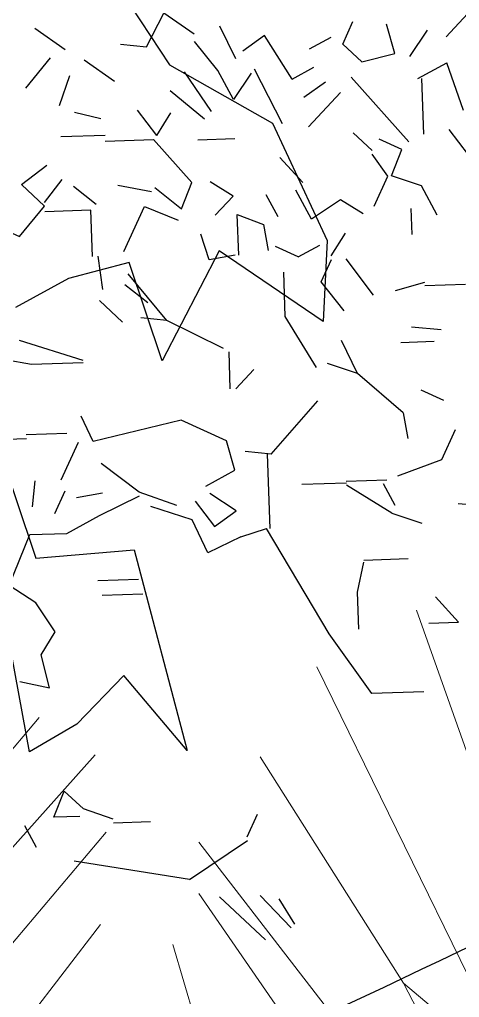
# Model space of a CAD drawing. Header units: metres. Extents: x 10 to 239, y 2 to 253.
# Drawn here: x 63.055 to 63.697, y 237.365 to 238.789 of the extents above; entities that cross this region are included whole.
import ezdxf

# ---------------------------------------------------------------- set-up
doc = ezdxf.new("R2010")
doc.units = ezdxf.units.M
doc.header["$MEASUREMENT"] = 0
doc.layers.add('1', color=7, linetype='Continuous')
doc.layers.add('bloques ARBOLES', color=7, linetype='Continuous', true_color=0xb8d897)

# ---------------------------------------------------------------- blocks, each defined once
blk = doc.blocks.new('arbolote')
at = {"layer": 'bloques ARBOLES'}
for points in [[(-1.4173, 8.827), (-1.3465, 8.7196), (-1.1962, 8.6345), (-1.1167, 8.4635), (-1.1225, 8.3455), (-1.2743, 8.4487), (-1.3573, 8.2883), (-1.4052, 8.4317), (-1.4938, 8.4081), (-1.571, 8.3657)], [(-1.6007, 8.1759), (-1.5415, 8.0007), (-1.3981, 8.0128), (-1.3207, 7.7205), (-1.4132, 7.8298), (-1.4818, 7.7588), (-1.5509, 7.7187), (-1.5872, 7.9169)]]:
    blk.add_lwpolyline(points, dxfattribs=at)
blk = doc.blocks.new('arb-alz-77')
at = {"layer": 'bloques ARBOLES', "linetype": 'Continuous'}
for p, q in [((2.7661, 5.1748), (2.8246, 5.2889)), ((2.7661, 5.1748), (2.8246, 5.2889)), ((2.7661, 5.1748), (2.8246, 5.2889)), ((2.7661, 5.1748), (2.8246, 5.2889)), ((2.7661, 5.1748), (2.8246, 5.2889)), ((2.9266, 5.2175), (2.8246, 5.2889)), ((2.9266, 5.2175), (2.8246, 5.2889)), ((2.9266, 5.2175), (2.8246, 5.2889)), ((3.426, 5.1845), (3.4606, 5.2605)), ((3.426, 5.1845), (3.4606, 5.2605)), ((3.426, 5.1845), (3.4606, 5.2605)), ((3.426, 5.1845), (3.4606, 5.2605)), ((3.7738, 5.2087), (3.846, 5.2859)), ((2.4923, 5.1656), (2.3903, 5.2368)), ((3.0663, 5.1351), (3.0127, 5.2453)), ((3.0663, 5.1351), (3.0127, 5.2453)), ((3.6014, 5.1531), (3.573, 5.2518)), ((3.6014, 5.1531), (3.573, 5.2518)), ((3.6014, 5.1531), (3.573, 5.2518)), ((3.6014, 5.1531), (3.573, 5.2518)), ((3.6515, 5.1423), (3.7108, 5.2315)), ((3.6515, 5.1423), (3.7108, 5.2315)), ((3.6515, 5.1423), (3.7108, 5.2315)), ((3.0054, 5.0956), (2.9275, 5.1927)), ((3.1634, 5.2131), (3.0905, 5.1608)), ((3.1634, 5.2131), (3.0905, 5.1608)), ((3.1634, 5.2131), (3.0905, 5.1608)), ((3.1634, 5.2131), (3.0905, 5.1608)), ((3.1634, 5.2131), (3.0905, 5.1608)), ((3.1634, 5.2131), (3.0905, 5.1608)), ((3.2556, 5.0666), (3.1634, 5.2131)), ((3.2556, 5.0666), (3.1634, 5.2131)), ((3.2556, 5.0666), (3.1634, 5.2131)), ((3.3144, 5.1683), (3.3877, 5.2082)), ((2.6786, 5.1842), (2.7661, 5.1748)), ((2.6786, 5.1842), (2.7661, 5.1748)), ((2.6786, 5.1842), (2.7661, 5.1748)), ((2.6786, 5.1842), (2.7661, 5.1748)), ((3.4903, 5.1244), (3.426, 5.1845)), ((3.4903, 5.1244), (3.426, 5.1845)), ((2.3597, 5.0364), (2.4434, 5.1389)), ((2.3597, 5.0364), (2.4434, 5.1389)), ((2.6579, 5.059), (2.5558, 5.1302)), ((2.6579, 5.059), (2.5558, 5.1302)), ((3.4903, 5.1244), (3.6014, 5.1531)), ((3.4903, 5.1244), (3.6014, 5.1531)), ((3.4903, 5.1244), (3.6014, 5.1531)), ((3.4903, 5.1244), (3.6014, 5.1531)), ((3.4903, 5.1244), (3.6014, 5.1531)), ((3.0585, 4.9978), (3.0054, 5.0956)), ((3.0585, 4.9978), (3.0054, 5.0956)), ((3.0585, 4.9978), (3.0054, 5.0956)), ((3.0585, 4.9978), (3.0054, 5.0956)), ((3.2232, 4.9162), (3.1298, 5.0998)), ((3.2232, 4.9162), (3.1298, 5.0998)), ((3.2556, 5.0666), (3.3289, 5.1065)), ((3.2556, 5.0666), (3.3289, 5.1065)), ((3.6789, 5.0686), (3.7768, 5.1217)), ((3.6789, 5.0686), (3.7768, 5.1217)), ((3.8321, 4.9615), (3.7768, 5.1217)), ((3.8321, 4.9615), (3.7768, 5.1217)), ((3.8321, 4.9615), (3.7768, 5.1217)), ((3.8321, 4.9615), (3.7768, 5.1217)), ((3.8321, 4.9615), (3.7768, 5.1217)), ((2.4737, 4.978), (2.5077, 5.0788)), ((2.4737, 4.978), (2.5077, 5.0788)), ((2.4737, 4.978), (2.5077, 5.0788)), ((2.4737, 4.978), (2.5077, 5.0788)), ((2.4737, 4.978), (2.5077, 5.0788)), ((2.9851, 4.958), (2.8934, 5.0918)), ((2.9851, 4.958), (2.8934, 5.0918)), ((2.9851, 4.958), (2.8934, 5.0918)), ((2.9851, 4.958), (2.8934, 5.0918)), ((3.1178, 5.087), (3.0585, 4.9978)), ((3.1178, 5.087), (3.0585, 4.9978)), ((3.6488, 4.8558), (3.4546, 5.0733)), ((3.6488, 4.8558), (3.4546, 5.0733)), ((3.6488, 4.8558), (3.4546, 5.0733)), ((3.6913, 5.0689), (3.6976, 4.8823)), ((3.6913, 5.0689), (3.6976, 4.8823)), ((3.2949, 5.0058), (3.368, 5.058)), ((3.2949, 5.0058), (3.368, 5.058)), ((3.2949, 5.0058), (3.368, 5.058)), ((3.2949, 5.0058), (3.368, 5.058)), ((2.9611, 4.9321), (2.8458, 5.028)), ((3.3106, 4.9066), (3.4189, 5.0223)), ((3.3106, 4.9066), (3.4189, 5.0223)), ((3.3106, 4.9066), (3.4189, 5.0223)), ((2.6123, 4.9328), (2.5243, 4.9548)), ((2.6123, 4.9328), (2.5243, 4.9548)), ((2.6123, 4.9328), (2.5243, 4.9548)), ((2.801, 4.877), (2.7359, 4.962)), ((2.801, 4.877), (2.7359, 4.962)), ((2.801, 4.877), (2.7359, 4.962)), ((2.801, 4.877), (2.7359, 4.962)), ((2.801, 4.877), (2.8483, 4.9533)), ((2.801, 4.877), (2.8483, 4.9533)), ((3.8495, 4.8127), (3.7843, 4.8977)), ((3.8495, 4.8127), (3.7843, 4.8977)), ((2.6267, 4.8773), (2.4773, 4.8723)), ((2.6267, 4.8773), (2.4773, 4.8723)), ((2.6267, 4.8773), (2.4773, 4.8723)), ((2.6273, 4.8586), (2.789, 4.8641)), ((2.6273, 4.8586), (2.789, 4.8641)), ((2.6273, 4.8586), (2.789, 4.8641)), ((2.9185, 4.719), (2.789, 4.8641)), ((2.9185, 4.719), (2.789, 4.8641)), ((2.9185, 4.719), (2.789, 4.8641)), ((2.9185, 4.719), (2.789, 4.8641)), ((2.9185, 4.719), (2.789, 4.8641)), ((2.9385, 4.8628), (3.063, 4.8671)), ((2.9385, 4.8628), (3.063, 4.8671)), ((2.9385, 4.8628), (3.063, 4.8671)), ((3.5251, 4.8267), (3.4609, 4.8868)), ((3.5251, 4.8267), (3.4609, 4.8868)), ((3.5251, 4.8267), (3.4609, 4.8868)), ((3.5251, 4.8267), (3.4609, 4.8868)), ((3.5251, 4.8267), (3.4609, 4.8868)), ((3.5251, 4.8267), (3.4609, 4.8868)), ((3.6246, 4.83), (3.5488, 4.8649)), ((3.6246, 4.83), (3.5488, 4.8649)), ((3.6246, 4.83), (3.5488, 4.8649)), ((3.6246, 4.83), (3.5488, 4.8649)), ((3.2922, 4.7191), (3.2146, 4.8038)), ((3.5779, 4.7412), (3.5256, 4.8143)), ((3.5779, 4.7412), (3.5256, 4.8143)), ((3.5779, 4.7412), (3.5256, 4.8143)), ((3.5779, 4.7412), (3.5256, 4.8143)), ((3.5779, 4.7412), (3.5256, 4.8143)), ((3.5779, 4.7412), (3.5256, 4.8143)), ((3.5779, 4.7412), (3.5256, 4.8143)), ((3.5779, 4.7412), (3.5256, 4.8143)), ((3.5902, 4.7417), (3.6246, 4.83)), ((3.5902, 4.7417), (3.6246, 4.83)), ((2.3458, 4.7121), (2.4307, 4.7772)), ((2.3458, 4.7121), (2.4307, 4.7772)), ((3.5314, 4.64), (3.5779, 4.7412)), ((3.5314, 4.64), (3.5779, 4.7412)), ((3.6911, 4.7077), (3.5902, 4.7417)), ((3.6911, 4.7077), (3.5902, 4.7417)), ((3.6911, 4.7077), (3.5902, 4.7417)), ((3.6911, 4.7077), (3.5902, 4.7417)), ((2.4229, 4.6399), (2.3458, 4.7121)), ((2.4225, 4.6523), (2.4822, 4.7292)), ((2.4225, 4.6523), (2.4822, 4.7292)), ((2.4225, 4.6523), (2.4822, 4.7292)), ((2.4225, 4.6523), (2.4822, 4.7292)), ((2.4225, 4.6523), (2.4822, 4.7292)), ((2.4225, 4.6523), (2.4822, 4.7292)), ((2.5971, 4.6458), (2.5204, 4.7056)), ((2.5971, 4.6458), (2.5204, 4.7056)), ((2.5971, 4.6458), (2.5204, 4.7056)), ((2.6697, 4.7106), (2.7825, 4.6895)), ((2.6697, 4.7106), (2.7825, 4.6895)), ((2.7945, 4.7024), (2.884, 4.6307)), ((2.7945, 4.7024), (2.884, 4.6307)), ((2.7945, 4.7024), (2.884, 4.6307)), ((2.7945, 4.7024), (2.884, 4.6307)), ((2.7945, 4.7024), (2.884, 4.6307)), ((2.7945, 4.7024), (2.884, 4.6307)), ((2.884, 4.6307), (2.9185, 4.719)), ((2.884, 4.6307), (2.9185, 4.719)), ((3.0571, 4.6738), (2.9807, 4.7211)), ((3.0571, 4.6738), (2.9807, 4.7211)), ((3.0571, 4.6738), (2.9807, 4.7211)), ((3.7442, 4.6099), (3.6911, 4.7077)), ((3.7442, 4.6099), (3.6911, 4.7077)), ((3.7442, 4.6099), (3.6911, 4.7077)), ((3.7442, 4.6099), (3.6911, 4.7077)), ((2.997, 4.6095), (3.0571, 4.6738)), ((2.997, 4.6095), (3.0571, 4.6738)), ((2.997, 4.6095), (3.0571, 4.6738)), ((3.2088, 4.6042), (3.169, 4.6776)), ((3.3211, 4.5956), (3.2681, 4.6935)), ((3.3211, 4.5956), (3.2681, 4.6935)), ((3.3211, 4.5956), (3.2681, 4.6935)), ((3.3211, 4.5956), (3.2681, 4.6935)), ((3.3211, 4.5956), (3.2681, 4.6935)), ((3.3211, 4.5956), (3.2681, 4.6935)), ((3.3211, 4.5956), (3.2681, 4.6935)), ((3.3211, 4.5956), (3.2681, 4.6935)), ((2.3393, 4.5374), (2.4229, 4.6399)), ((2.3393, 4.5374), (2.4229, 4.6399)), ((2.3393, 4.5374), (2.4229, 4.6399)), ((2.3393, 4.5374), (2.4229, 4.6399)), ((2.3393, 4.5374), (2.4229, 4.6399)), ((2.3393, 4.5374), (2.4229, 4.6399)), ((2.3393, 4.5374), (2.4229, 4.6399)), ((2.3393, 4.5374), (2.4229, 4.6399)), ((2.3393, 4.5374), (2.4229, 4.6399)), ((2.6896, 4.4871), (2.7592, 4.6389)), ((2.6896, 4.4871), (2.7592, 4.6389)), ((2.6896, 4.4871), (2.7592, 4.6389)), ((2.6896, 4.4871), (2.7592, 4.6389)), ((2.6896, 4.4871), (2.7592, 4.6389)), ((2.6896, 4.4871), (2.7592, 4.6389)), ((2.7592, 4.6389), (2.8729, 4.593)), ((2.7592, 4.6389), (2.8729, 4.593)), ((2.7592, 4.6389), (2.8729, 4.593)), ((3.4186, 4.6611), (3.3211, 4.5956)), ((3.4186, 4.6611), (3.3211, 4.5956)), ((3.4186, 4.6611), (3.3211, 4.5956)), ((3.4951, 4.6139), (3.4186, 4.6611)), ((3.4951, 4.6139), (3.4186, 4.6611)), ((3.4951, 4.6139), (3.4186, 4.6611)), ((3.4951, 4.6139), (3.4186, 4.6611)), ((3.4951, 4.6139), (3.4186, 4.6611)), ((3.4951, 4.6139), (3.4186, 4.6611)), ((3.4951, 4.6139), (3.4186, 4.6611)), ((3.4951, 4.6139), (3.4186, 4.6611)), ((3.4951, 4.6139), (3.4186, 4.6611)), ((3.4951, 4.6139), (3.4186, 4.6611)), ((2.5791, 4.6266), (2.4235, 4.6213)), ((2.5791, 4.6266), (2.4235, 4.6213)), ((2.5791, 4.6266), (2.4235, 4.6213)), ((2.5791, 4.6266), (2.4235, 4.6213)), ((2.5791, 4.6266), (2.4235, 4.6213)), ((2.5791, 4.6266), (2.4235, 4.6213)), ((2.5843, 4.471), (2.5791, 4.6266)), ((2.5843, 4.471), (2.5791, 4.6266)), ((3.0715, 4.612), (3.1599, 4.5777)), ((3.0715, 4.612), (3.1599, 4.5777)), ((3.0715, 4.612), (3.1599, 4.5777)), ((3.0715, 4.612), (3.1599, 4.5777)), ((3.0715, 4.612), (3.1599, 4.5777)), ((3.0762, 4.4752), (3.0715, 4.612)), ((3.0715, 4.612), (3.1599, 4.5777)), ((3.6593, 4.5447), (3.6563, 4.6318)), ((3.6593, 4.5447), (3.6563, 4.6318)), ((3.6593, 4.5447), (3.6563, 4.6318)), ((2.2632, 4.5723), (2.3393, 4.5374)), ((2.2632, 4.5723), (2.3393, 4.5374)), ((2.2632, 4.5723), (2.3393, 4.5374)), ((2.2632, 4.5723), (2.3393, 4.5374)), ((3.1599, 4.5777), (3.1754, 4.4911)), ((2.977, 4.4595), (2.9492, 4.5457)), ((2.977, 4.4595), (2.9492, 4.5457)), ((2.977, 4.4595), (2.9492, 4.5457)), ((2.977, 4.4595), (2.9492, 4.5457)), ((3.3877, 4.4733), (3.4349, 4.5496)), ((3.3877, 4.4733), (3.4349, 4.5496)), ((3.3877, 4.4733), (3.4349, 4.5496)), ((3.3877, 4.4733), (3.4349, 4.5496)), ((3.3877, 4.4733), (3.4349, 4.5496)), ((3.2758, 4.4695), (3.1998, 4.5043)), ((3.2758, 4.4695), (3.1998, 4.5043)), ((3.2758, 4.4695), (3.1998, 4.5043)), ((3.2758, 4.4695), (3.1998, 4.5043)), ((3.2758, 4.4695), (3.3491, 4.5093)), ((3.2758, 4.4695), (3.3491, 4.5093)), ((2.6192, 4.3601), (2.603, 4.4717)), ((2.6192, 4.3601), (2.603, 4.4717)), ((2.6192, 4.3601), (2.603, 4.4717)), ((3.0638, 4.4748), (2.977, 4.4595)), ((3.0638, 4.4748), (2.977, 4.4595)), ((3.0638, 4.4748), (2.977, 4.4595)), ((3.3533, 4.385), (3.3881, 4.4607)), ((3.3533, 4.385), (3.3881, 4.4607)), ((3.3533, 4.385), (3.3881, 4.4607)), ((3.3533, 4.385), (3.3881, 4.4607)), ((3.3533, 4.385), (3.3881, 4.4607)), ((3.3533, 4.385), (3.3881, 4.4607)), ((3.3533, 4.385), (3.3881, 4.4607)), ((3.3533, 4.385), (3.3881, 4.4607)), ((3.3533, 4.385), (3.3881, 4.4607)), ((3.3533, 4.385), (3.3881, 4.4607)), ((3.5291, 4.3411), (3.4377, 4.4625)), ((3.5291, 4.3411), (3.4377, 4.4625)), ((3.5291, 4.3411), (3.4377, 4.4625)), ((2.8345, 4.2553), (2.7045, 4.4129)), ((2.8345, 4.2553), (2.7045, 4.4129)), ((2.8345, 4.2553), (2.7045, 4.4129)), ((2.8345, 4.2553), (2.7045, 4.4129)), ((2.8345, 4.2553), (2.7045, 4.4129)), ((2.8345, 4.2553), (2.7045, 4.4129)), ((3.2327, 4.2687), (3.2277, 4.4181)), ((3.2327, 4.2687), (3.2277, 4.4181)), ((2.7702, 4.3154), (2.6935, 4.375)), ((2.7702, 4.3154), (2.6935, 4.375)), ((2.7702, 4.3154), (2.6935, 4.375)), ((3.4312, 4.2878), (3.3533, 4.385)), ((3.4312, 4.2878), (3.3533, 4.385)), ((3.4312, 4.2878), (3.3533, 4.385)), ((3.4312, 4.2878), (3.3533, 4.385)), ((3.4312, 4.2878), (3.3533, 4.385)), ((3.4312, 4.2878), (3.3533, 4.385)), ((3.4312, 4.2878), (3.3533, 4.385)), ((3.6033, 4.356), (3.702, 4.3843)), ((3.6033, 4.356), (3.702, 4.3843)), ((3.6033, 4.356), (3.702, 4.3843)), ((3.8394, 4.3764), (3.7025, 4.3717)), ((3.8394, 4.3764), (3.7025, 4.3717)), ((2.6852, 4.2502), (2.608, 4.3224)), ((2.6852, 4.2502), (2.608, 4.3224)), ((2.6852, 4.2502), (2.608, 4.3224)), ((2.6852, 4.2502), (2.608, 4.3224)), ((2.6852, 4.2502), (2.608, 4.3224)), ((2.8345, 4.2553), (2.7471, 4.2648)), ((3.0245, 4.162), (2.8345, 4.2553)), ((3.0245, 4.162), (2.8345, 4.2553)), ((3.338, 4.098), (3.2327, 4.2687)), ((3.338, 4.098), (3.2327, 4.2687)), ((3.338, 4.098), (3.2327, 4.2687)), ((3.338, 4.098), (3.2327, 4.2687)), ((3.7573, 4.2243), (3.6572, 4.2333)), ((3.7573, 4.2243), (3.6572, 4.2333)), ((3.7573, 4.2243), (3.6572, 4.2333)), ((2.5525, 4.1212), (2.3385, 4.1887)), ((3.4758, 4.0776), (3.4222, 4.1879)), ((3.6217, 4.1822), (3.7337, 4.186)), ((3.6217, 4.1822), (3.7337, 4.186)), ((3.6217, 4.1822), (3.7337, 4.186)), ((3.6217, 4.1822), (3.7337, 4.186)), ((3.6217, 4.1822), (3.7337, 4.186)), ((3.6217, 4.1822), (3.7337, 4.186)), ((3.6217, 4.1822), (3.7337, 4.186)), ((3.6217, 4.1822), (3.7337, 4.186)), ((3.0478, 4.0258), (3.0436, 4.1503)), ((3.0478, 4.0258), (3.0436, 4.1503)), ((2.2908, 4.1249), (2.3786, 4.1091)), ((2.2908, 4.1249), (2.3786, 4.1091)), ((2.3786, 4.1091), (2.5527, 4.115)), ((2.3786, 4.1091), (2.5527, 4.115)), ((2.3786, 4.1091), (2.5527, 4.115)), ((2.3786, 4.1091), (2.5527, 4.115)), ((3.4758, 4.0776), (3.3749, 4.1116)), ((3.4758, 4.0776), (3.3749, 4.1116)), ((3.4758, 4.0776), (3.3749, 4.1116)), ((3.0664, 4.0265), (3.1266, 4.0908)), ((3.0664, 4.0265), (3.1266, 4.0908)), ((3.0664, 4.0265), (3.1266, 4.0908)), ((3.6297, 3.9458), (3.4758, 4.0776)), ((3.6297, 3.9458), (3.4758, 4.0776)), ((3.6297, 3.9458), (3.4758, 4.0776)), ((3.6297, 3.9458), (3.4758, 4.0776)), ((3.6297, 3.9458), (3.4758, 4.0776)), ((3.6297, 3.9458), (3.4758, 4.0776)), ((3.6894, 4.0225), (3.7653, 3.9878)), ((3.6894, 4.0225), (3.7653, 3.9878)), ((3.6894, 4.0225), (3.7653, 3.9878)), ((3.1858, 3.8062), (3.3418, 3.9859)), ((3.1858, 3.8062), (3.3418, 3.9859)), ((3.1858, 3.8062), (3.3418, 3.9859)), ((3.6297, 3.9458), (3.645, 3.8592)), ((3.6297, 3.9458), (3.645, 3.8592)), ((3.6297, 3.9458), (3.645, 3.8592)), ((2.5867, 3.8484), (2.5463, 3.9342)), ((2.5867, 3.8484), (2.5463, 3.9342)), ((2.5867, 3.8484), (2.5463, 3.9342)), ((2.8831, 3.9206), (2.5867, 3.8484)), ((2.8831, 3.9206), (2.5867, 3.8484)), ((3.0349, 3.851), (2.8831, 3.9206)), ((3.0349, 3.851), (2.8831, 3.9206)), ((3.0349, 3.851), (2.8831, 3.9206)), ((3.0349, 3.851), (2.8831, 3.9206)), ((3.0349, 3.851), (2.8831, 3.9206)), ((3.0349, 3.851), (2.8831, 3.9206)), ((3.7596, 3.7883), (3.806, 3.8895)), ((2.1755, 3.853), (2.3622, 3.8594)), ((2.1755, 3.853), (2.3622, 3.8594)), ((2.3617, 3.872), (2.4985, 3.8765)), ((2.3617, 3.872), (2.4985, 3.8765)), ((2.3617, 3.872), (2.4985, 3.8765)), ((2.4789, 3.72), (2.5369, 3.8467)), ((2.4789, 3.72), (2.5369, 3.8467)), ((2.4789, 3.72), (2.5369, 3.8467)), ((3.0632, 3.7524), (3.0349, 3.851)), ((3.0632, 3.7524), (3.0349, 3.851)), ((3.0632, 3.7524), (3.0349, 3.851)), ((3.0632, 3.7524), (3.0349, 3.851)), ((3.0632, 3.7524), (3.0349, 3.851)), ((3.0632, 3.7524), (3.0349, 3.851)), ((3.0632, 3.7524), (3.0349, 3.851)), ((3.0632, 3.7524), (3.0349, 3.851)), ((3.1858, 3.8062), (3.0984, 3.8158)), ((3.1858, 3.8062), (3.0984, 3.8158)), ((3.1858, 3.8062), (3.0984, 3.8158)), ((3.1858, 3.8062), (3.0984, 3.8158)), ((3.1858, 3.8062), (3.0984, 3.8158)), ((3.1858, 3.8062), (3.0984, 3.8158)), ((3.1858, 3.8062), (3.0984, 3.8158)), ((3.1858, 3.8062), (3.0984, 3.8158)), ((3.1858, 3.8062), (3.0984, 3.8158)), ((3.1819, 3.5571), (3.1735, 3.8059)), ((3.1819, 3.5571), (3.1735, 3.8059)), ((3.6119, 3.7335), (3.7596, 3.7883)), ((3.6119, 3.7335), (3.7596, 3.7883)), ((3.6119, 3.7335), (3.7596, 3.7883)), ((3.6119, 3.7335), (3.7596, 3.7883)), ((2.7418, 3.6791), (2.614, 3.7745)), ((2.7418, 3.6791), (2.614, 3.7745)), ((2.7418, 3.6791), (2.614, 3.7745)), ((2.7418, 3.6791), (2.614, 3.7745)), ((2.9653, 3.6992), (3.0632, 3.7524)), ((2.9653, 3.6992), (3.0632, 3.7524)), ((2.9653, 3.6992), (3.0632, 3.7524)), ((2.9653, 3.6992), (3.0632, 3.7524)), ((2.3823, 3.6297), (2.3918, 3.7172)), ((2.3823, 3.6297), (2.3918, 3.7172)), ((2.3823, 3.6297), (2.3918, 3.7172)), ((2.3823, 3.6297), (2.3918, 3.7172)), ((3.4382, 3.7153), (3.5749, 3.7198)), ((3.4382, 3.7153), (3.5749, 3.7198)), ((2.4578, 3.6073), (2.4926, 3.6832)), ((2.4578, 3.6073), (2.4926, 3.6832)), ((2.4578, 3.6073), (2.4926, 3.6832)), ((3.4384, 3.709), (3.289, 3.7039)), ((3.4384, 3.709), (3.289, 3.7039)), ((3.4384, 3.709), (3.289, 3.7039)), ((3.4384, 3.709), (3.289, 3.7039)), ((3.4384, 3.709), (3.289, 3.7039)), ((3.4384, 3.709), (3.289, 3.7039)), ((3.5912, 3.6082), (3.4385, 3.7027)), ((3.5912, 3.6082), (3.4385, 3.7027)), ((3.5912, 3.6082), (3.4385, 3.7027)), ((3.5912, 3.6082), (3.4385, 3.7027)), ((3.5912, 3.6082), (3.4385, 3.7027)), ((3.6029, 3.6335), (3.563, 3.7068)), ((3.6029, 3.6335), (3.563, 3.7068)), ((3.6029, 3.6335), (3.563, 3.7068)), ((3.6029, 3.6335), (3.563, 3.7068)), ((3.6029, 3.6335), (3.563, 3.7068)), ((3.6029, 3.6335), (3.563, 3.7068)), ((2.6175, 3.6749), (2.5307, 3.6596)), ((2.6075, 3.5999), (2.7423, 3.6667)), ((2.6075, 3.5999), (2.7423, 3.6667)), ((2.6075, 3.5999), (2.7423, 3.6667)), ((2.6075, 3.5999), (2.7423, 3.6667)), ((2.6075, 3.5999), (2.7423, 3.6667)), ((2.6075, 3.5999), (2.7423, 3.6667)), ((2.868, 3.6336), (2.7418, 3.6791)), ((2.868, 3.6336), (2.7418, 3.6791)), ((2.868, 3.6336), (2.7418, 3.6791)), ((2.868, 3.6336), (2.7418, 3.6791)), ((2.868, 3.6336), (2.7418, 3.6791)), ((2.9298, 3.6482), (2.9949, 3.5631)), ((2.9298, 3.6482), (2.9949, 3.5631)), ((2.9298, 3.6482), (2.9949, 3.5631)), ((2.9298, 3.6482), (2.9949, 3.5631)), ((2.9298, 3.6482), (2.9949, 3.5631)), ((2.9298, 3.6482), (2.9949, 3.5631)), ((3.0678, 3.6154), (2.9786, 3.6747)), ((3.0678, 3.6154), (2.9786, 3.6747)), ((3.0678, 3.6154), (2.9786, 3.6747)), ((3.0678, 3.6154), (2.9786, 3.6747)), ((2.9194, 3.5856), (2.7808, 3.6307)), ((2.9194, 3.5856), (2.7808, 3.6307)), ((2.9194, 3.5856), (2.7808, 3.6307)), ((2.9194, 3.5856), (2.7808, 3.6307)), ((2.9194, 3.5856), (2.7808, 3.6307)), ((2.9194, 3.5856), (2.7808, 3.6307)), ((2.9949, 3.5631), (3.0678, 3.6154)), ((2.9949, 3.5631), (3.0678, 3.6154)), ((2.9949, 3.5631), (3.0678, 3.6154)), ((2.9949, 3.5631), (3.0678, 3.6154)), ((3.8144, 3.6407), (3.9144, 3.6316)), ((2.4975, 3.5402), (2.6075, 3.5999)), ((2.4975, 3.5402), (2.6075, 3.5999)), ((2.4975, 3.5402), (2.6075, 3.5999)), ((2.9728, 3.4753), (2.9194, 3.5856)), ((2.9728, 3.4753), (2.9194, 3.5856)), ((2.9728, 3.4753), (2.9194, 3.5856)), ((2.9728, 3.4753), (2.9194, 3.5856)), ((2.9728, 3.4753), (2.9194, 3.5856)), ((2.9728, 3.4753), (2.9194, 3.5856)), ((3.5912, 3.6082), (3.6921, 3.5743)), ((3.0832, 3.5288), (3.1694, 3.5566)), ((3.0832, 3.5288), (3.1694, 3.5566)), ((3.0832, 3.5288), (3.1694, 3.5566)), ((3.0832, 3.5288), (3.1694, 3.5566)), ((3.0832, 3.5288), (3.1694, 3.5566)), ((3.3807, 3.2025), (3.1694, 3.5566)), ((3.3807, 3.2025), (3.1694, 3.5566)), ((3.3807, 3.2025), (3.1694, 3.5566)), ((3.3807, 3.2025), (3.1694, 3.5566)), ((3.3807, 3.2025), (3.1694, 3.5566)), ((3.3807, 3.2025), (3.1694, 3.5566)), ((2.304, 3.3655), (2.373, 3.536)), ((2.304, 3.3655), (2.373, 3.536)), ((2.304, 3.3655), (2.373, 3.536)), ((2.373, 3.536), (2.4975, 3.5402)), ((2.373, 3.536), (2.4975, 3.5402)), ((2.373, 3.536), (2.4975, 3.5402)), ((2.373, 3.536), (2.4975, 3.5402)), ((2.373, 3.536), (2.4975, 3.5402)), ((3.0832, 3.5288), (2.9728, 3.4753)), ((3.0832, 3.5288), (2.9728, 3.4753)), ((3.0832, 3.5288), (2.9728, 3.4753)), ((3.0832, 3.5288), (2.9728, 3.4753)), ((3.0832, 3.5288), (2.9728, 3.4753)), ((3.0832, 3.5288), (2.9728, 3.4753)), ((3.0832, 3.5288), (2.9728, 3.4753)), ((3.0832, 3.5288), (2.9728, 3.4753)), ((3.6463, 3.4544), (3.497, 3.4494)), ((3.6463, 3.4544), (3.497, 3.4494)), ((3.6463, 3.4544), (3.497, 3.4494)), ((3.4756, 3.3428), (3.4972, 3.4432)), ((3.4756, 3.3428), (3.4972, 3.4432)), ((3.4756, 3.3428), (3.4972, 3.4432)), ((2.6024, 3.3818), (2.7393, 3.3864)), ((2.6024, 3.3818), (2.7393, 3.3864)), ((2.6024, 3.3818), (2.7393, 3.3864)), ((2.6024, 3.3818), (2.7393, 3.3864)), ((2.3933, 3.3062), (2.304, 3.3655)), ((2.3933, 3.3062), (2.304, 3.3655)), ((2.3933, 3.3062), (2.304, 3.3655)), ((2.3933, 3.3062), (2.304, 3.3655)), ((2.3933, 3.3062), (2.304, 3.3655)), ((2.6166, 3.3324), (2.7533, 3.3371)), ((2.6166, 3.3324), (2.7533, 3.3371)), ((2.6166, 3.3324), (2.7533, 3.3371)), ((2.6166, 3.3324), (2.7533, 3.3371)), ((2.6166, 3.3324), (2.7533, 3.3371)), ((2.6166, 3.3324), (2.7533, 3.3371)), ((2.6166, 3.3324), (2.7533, 3.3371)), ((2.6166, 3.3324), (2.7533, 3.3371)), ((2.6166, 3.3324), (2.7533, 3.3371)), ((2.6166, 3.3324), (2.7533, 3.3371)), ((3.4798, 3.2183), (3.4756, 3.3428)), ((3.4798, 3.2183), (3.4756, 3.3428)), ((3.8154, 3.2422), (3.7377, 3.3266)), ((3.8154, 3.2422), (3.7377, 3.3266)), ((3.8154, 3.2422), (3.7377, 3.3266)), ((2.4588, 3.2088), (2.3933, 3.3062)), ((3.7158, 3.2387), (3.8154, 3.2422)), ((3.7158, 3.2387), (3.8154, 3.2422)), ((3.7158, 3.2387), (3.8154, 3.2422)), ((3.7158, 3.2387), (3.8154, 3.2422)), ((3.7158, 3.2387), (3.8154, 3.2422)), ((3.7158, 3.2387), (3.8154, 3.2422)), ((3.7158, 3.2387), (3.8154, 3.2422)), ((3.7158, 3.2387), (3.8154, 3.2422)), ((3.7158, 3.2387), (3.8154, 3.2422)), ((2.4115, 3.1325), (2.4588, 3.2088)), ((2.4115, 3.1325), (2.4588, 3.2088)), ((2.4115, 3.1325), (2.4588, 3.2088)), ((2.4115, 3.1325), (2.4588, 3.2088)), ((3.5245, 3.0019), (3.3807, 3.2025)), ((3.5245, 3.0019), (3.3807, 3.2025)), ((3.5245, 3.0019), (3.3807, 3.2025)), ((3.5245, 3.0019), (3.3807, 3.2025)), ((2.4401, 3.0214), (2.4115, 3.1325)), ((2.4401, 3.0214), (2.4115, 3.1325)), ((2.4401, 3.0214), (2.4115, 3.1325)), ((2.3398, 3.0428), (2.4401, 3.0214)), ((2.3398, 3.0428), (2.4401, 3.0214)), ((2.3398, 3.0428), (2.4401, 3.0214)), ((2.3398, 3.0428), (2.4401, 3.0214)), ((2.3398, 3.0428), (2.4401, 3.0214)), ((2.3398, 3.0428), (2.4401, 3.0214)), ((2.3398, 3.0428), (2.4401, 3.0214)), ((2.3398, 3.0428), (2.4401, 3.0214)), ((2.3398, 3.0428), (2.4401, 3.0214)), ((2.3398, 3.0428), (2.4401, 3.0214)), ((2.3398, 3.0428), (2.4401, 3.0214)), ((2.3398, 3.0428), (2.4401, 3.0214)), ((2.3398, 3.0428), (2.4401, 3.0214)), ((2.3398, 3.0428), (2.4401, 3.0214)), ((3.6987, 3.0077), (3.5245, 3.0019)), ((3.6987, 3.0077), (3.5245, 3.0019)), ((3.6987, 3.0077), (3.5245, 3.0019)), ((2.4548, 2.5859), (2.4892, 2.6741)), ((2.4548, 2.5859), (2.4892, 2.6741)), ((2.4548, 2.5859), (2.4892, 2.6741)), ((2.4548, 2.5859), (2.4892, 2.6741)), ((2.4548, 2.5859), (2.4892, 2.6741)), ((2.4548, 2.5859), (2.4892, 2.6741)), ((2.4548, 2.5859), (2.4892, 2.6741)), ((2.4548, 2.5859), (2.4892, 2.6741)), ((2.4548, 2.5859), (2.4892, 2.6741)), ((2.5535, 2.614), (2.4892, 2.6741)), ((2.5535, 2.614), (2.4892, 2.6741)), ((2.5535, 2.614), (2.4892, 2.6741)), ((2.5535, 2.614), (2.4892, 2.6741)), ((2.5535, 2.614), (2.4892, 2.6741)), ((2.5535, 2.614), (2.4892, 2.6741)), ((2.5535, 2.614), (2.4892, 2.6741)), ((2.5535, 2.614), (2.4892, 2.6741)), ((2.6544, 2.5802), (2.5535, 2.614)), ((2.6544, 2.5802), (2.5535, 2.614)), ((2.6544, 2.5802), (2.5535, 2.614)), ((2.6544, 2.5802), (2.5535, 2.614)), ((2.6544, 2.5802), (2.5535, 2.614)), ((2.6544, 2.5802), (2.5535, 2.614)), ((2.6544, 2.5802), (2.5535, 2.614)), ((2.6544, 2.5802), (2.5535, 2.614)), ((3.1048, 2.5206), (3.1397, 2.5966)), ((3.1048, 2.5206), (3.1397, 2.5966)), ((3.1048, 2.5206), (3.1397, 2.5966)), ((3.1048, 2.5206), (3.1397, 2.5966)), ((2.542, 2.5889), (2.4548, 2.5859)), ((2.542, 2.5889), (2.4548, 2.5859)), ((2.542, 2.5889), (2.4548, 2.5859)), ((2.542, 2.5889), (2.4548, 2.5859)), ((2.542, 2.5889), (2.4548, 2.5859)), ((2.542, 2.5889), (2.4548, 2.5859)), ((2.6548, 2.5677), (2.7792, 2.5719)), ((2.6548, 2.5677), (2.7792, 2.5719)), ((2.6548, 2.5677), (2.7792, 2.5719)), ((2.6548, 2.5677), (2.7792, 2.5719)), ((2.396, 2.4842), (2.3562, 2.5575)), ((2.9104, 2.3771), (3.1053, 2.5082)), ((2.9104, 2.3771), (3.1053, 2.5082)), ((2.9104, 2.3771), (3.1053, 2.5082)), ((2.9104, 2.3771), (3.1053, 2.5082)), ((2.9104, 2.3771), (3.1053, 2.5082)), ((2.9104, 2.3771), (2.5222, 2.4386)), ((2.9104, 2.3771), (2.5222, 2.4386)), ((2.9104, 2.3771), (2.5222, 2.4386)), ((2.9104, 2.3771), (2.5222, 2.4386)), ((2.9104, 2.3771), (2.5222, 2.4386)), ((3.1664, 2.1739), (3.0119, 2.3182)), ((3.1664, 2.1739), (3.0119, 2.3182)), ((3.2522, 2.2141), (3.1489, 2.3228)), ((3.2115, 2.3124), (3.2643, 2.2271)), ((3.2115, 2.3124), (3.2643, 2.2271)), ((3.2115, 2.3124), (3.2643, 2.2271)), ((3.2115, 2.3124), (3.2643, 2.2271)), ((3.2115, 2.3124), (3.2643, 2.2271)), ((3.2115, 2.3124), (3.2643, 2.2271))]:
    blk.add_line(p, q, dxfattribs=at)
blk = doc.blocks.new('Palm2-e')
at = {"layer": 'bloques ARBOLES', "lineweight": 5}
for p, q in [((1.0062, 3.8414), (0.8005, 4.4221)), ((0.8877, 3.8655), (0.6553, 4.3394)), ((0.0635, 4.0458), (0.2503, 4.2658)), ((0.3317, 4.2112), (0.0667, 3.9162)), ((0.7816, 3.8785), (0.5726, 4.2085)), ((0.0928, 3.7971), (0.348, 4.0985)), ((0.4828, 4.0842), (0.9313, 3.5048)), ((0.8193, 3.5237), (0.4828, 4.0093)), ((0.3395, 3.9638), (0.1227, 3.6819)), ((0.445, 3.9351), (0.5947, 3.4299)), ((0.7816, 3.8785), (1.3617, 3.3921)), ((1.0062, 3.4488), (0.7816, 3.8785))]:
    blk.add_line(p, q, dxfattribs=at)

msp = doc.modelspace()

# ---------------------------------------------------------------- linework, layer by layer
at = {"layer": '1'}
for points, degree in [([(51.71741, 233.36448), (51.62893, 234.27637), (52.61989, 234.3831), (52.86645, 233.33198), (55.14711, 233.61501), (56.30699, 235.16441), (56.83815, 233.84255), (59.50856, 234.89398), (59.88796, 236.60589), (61.25379, 235.68492), (62.30527, 235.61992), (64.57275, 237.96372), (64.78553, 238.10013), (64.97413, 235.62371)], 3), ([(45.12453, 234.04891), (56.84838, 233.80169), (64.68579, 237.92799)], 2)]:
    msp.add_open_spline(points, degree=degree, dxfattribs=at)

# ---------------------------------------------------------------- block references
msp.add_blockref('arbolote', (64.62072, 230.00393))
at = {"layer": 'bloques ARBOLES', "color": 2, "xscale": 0.433568186266492, "yscale": 0.433568186266492, "zscale": 0.433568186266492}
msp.add_blockref('arb-alz-77', (62.04132, 236.5058), dxfattribs=at)
at = {"layer": 'bloques ARBOLES'}
msp.add_blockref('Palm2-e', (62.83386, 233.50679), dxfattribs=at)

doc.saveas('drawing.dxf')
